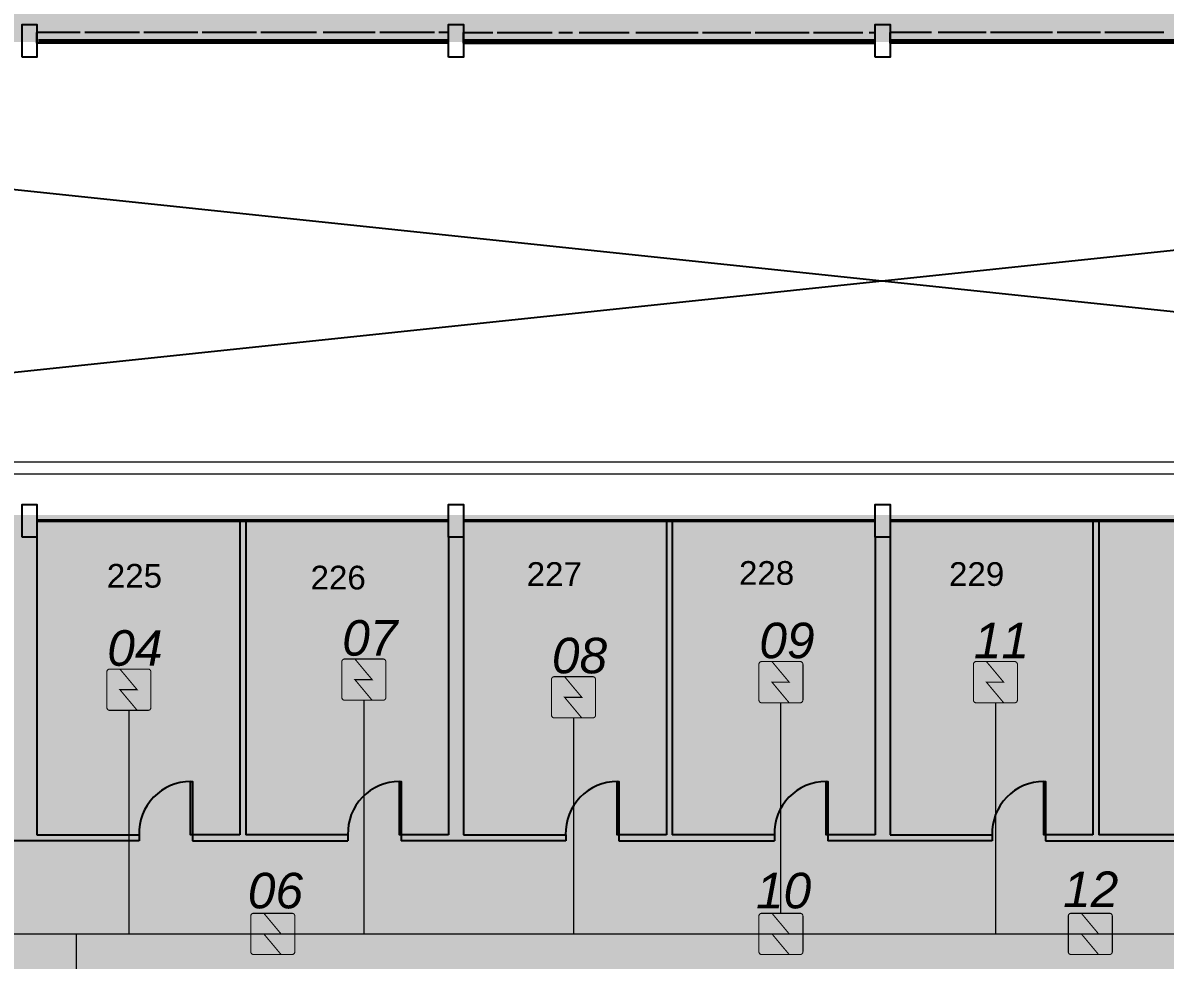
# Model space of a CAD drawing. Header units: metres. Extents: x -331 to 2982, y 362 to 2539.
# Drawn here: x 794.6 to 813.88, y 1888.31 to 1904.12 of the extents above; entities that cross this region are included whole.
import ezdxf
from ezdxf.enums import TextEntityAlignment as Align

# ---------------------------------------------------------------- set-up
doc = ezdxf.new("R2010")
doc.units = ezdxf.units.M
doc.layers.add('_corredores', color=251, linetype='Continuous', plot=False)
doc.layers.add('_salas', color=251, linetype='Continuous', plot=False)
for name, color, linetype in [('ALV', 251, 'Continuous'), ('CX', 251, 'Continuous'), ('Det', 251, 'Continuous'), ('DET. FUMAÇA', 1, 'Continuous'), ('Det_Vigas', 251, 'Continuous'), ('Div', 251, 'Continuous'), ('Est', 251, 'Continuous'), ('SALAS NOVAS', 7, 'Continuous'), ('vid', 251, 'Continuous')]:
    doc.layers.add(name, color=color, linetype=linetype)
doc.styles.add('DESTAQUE', font='arial.ttf', dxfattribs={"height": 0.4})
doc.styles.add('X3G_ENTITY_1416BA0A', font='arial.ttf', dxfattribs={"height": 0.6})
doc.styles.add('X3G_ENTITY_1416BA14', font='arial.ttf', dxfattribs={"height": 0.6})
doc.styles.add('X3G_ENTITY_1416BA1E', font='arial.ttf', dxfattribs={"height": 0.6})
doc.styles.add('X3G_ENTITY_1416BA5D', font='arial.ttf', dxfattribs={"height": 0.6})
doc.styles.add('X3G_ENTITY_1416BA67', font='arial.ttf', dxfattribs={"height": 0.6})
doc.styles.add('X3G_ENTITY_1416BA71', font='arial.ttf', dxfattribs={"height": 0.6})
doc.styles.add('X3G_ENTITY_1416BA7B', font='arial.ttf', dxfattribs={"height": 0.6})
doc.styles.add('X3G_ENTITY_1416BA85', font='arial.ttf', dxfattribs={"height": 0.6})

# ---------------------------------------------------------------- blocks, each defined once
blk = doc.blocks.new('Detector de fumaça')
at = {"layer": 'DET. FUMAÇA', "linetype": 'Continuous', "lineweight": 15, "const_width": 0.0187}
blk.add_lwpolyline([(774.599, 539.816), (775.249, 539.816, -0.414214), (775.296, 539.769), (775.296, 539.167, -0.414214), (775.249, 539.12), (774.599, 539.12, -0.414214), (774.553, 539.167), (774.553, 539.769, -0.414214)], format="xyb", close=True, dxfattribs=at)
blk.add_lwpolyline([(774.773, 539.816), (775.064, 539.468), (774.773, 539.468), (775.064, 539.12)], dxfattribs=at)

msp = doc.modelspace()

# ---------------------------------------------------------------- hatches: boundary and pattern name
at = {"layer": '_corredores', "transparency": 33554508}
h = msp.add_hatch(color=256, dxfattribs=at)
h.dxf.hatch_style = 1
h.paths.add_polyline_path([(851.609, 1924.544), (870.379, 1924.544), (870.379, 1926.38), (870.189, 1926.38), (870.189, 1926.577), (870.003, 1926.764), (866.304, 1926.765), (866.288, 1926.731), (866.184, 1926.814), (865.422, 1927.574), (863.994, 1927.574), (862.566, 1927.574), (861.756, 1926.765), (861.72, 1926.765), (861.716, 1926.764), (861.703, 1926.763), (861.685, 1926.763), (858.091, 1926.765), (857.744, 1926.418), (857.397, 1926.765), (853.804, 1926.765), (853.788, 1926.731), (853.684, 1926.814), (852.922, 1927.574), (851.494, 1927.574), (849.748, 1927.574), (849.748, 1926.814), (849.608, 1926.814), (849.608, 1929.894), (841.234, 1929.894), (841.234, 1928.054), (840.474, 1928.054), (840.474, 1927.096), (840.756, 1926.814), (840.374, 1926.432), (840.042, 1926.765), (836.434, 1926.765), (836.419, 1926.731), (836.314, 1926.814), (835.553, 1927.574), (834.124, 1927.574), (832.696, 1927.574), (831.886, 1926.765), (831.85, 1926.765), (831.847, 1926.764), (831.833, 1926.763), (831.815, 1926.763), (828.221, 1926.765), (827.874, 1926.418), (827.528, 1926.765), (823.934, 1926.765), (823.918, 1926.731), (823.814, 1926.814), (823.052, 1927.574), (821.624, 1927.574), (820.195, 1927.574), (819.385, 1926.765), (819.35, 1926.765), (819.346, 1926.764), (819.333, 1926.763), (819.315, 1926.763), (815.721, 1926.765), (815.374, 1926.418), (815.027, 1926.765), (811.434, 1926.765), (811.418, 1926.731), (811.314, 1926.814), (810.552, 1927.574), (809.124, 1927.574), (807.695, 1927.574), (806.886, 1926.765), (806.85, 1926.765), (806.846, 1926.764), (806.833, 1926.763), (806.815, 1926.763), (803.221, 1926.765), (802.874, 1926.418), (802.527, 1926.765), (798.934, 1926.765), (798.918, 1926.731), (798.814, 1926.814), (798.052, 1927.574), (796.624, 1927.574), (795.195, 1927.574), (794.386, 1926.765), (794.35, 1926.765), (794.346, 1926.764), (794.333, 1926.763), (794.315, 1926.763), (790.721, 1926.765), (790.374, 1926.418), (790.027, 1926.765), (786.434, 1926.765), (786.418, 1926.731), (786.314, 1926.814), (785.552, 1927.574), (784.124, 1927.574), (782.696, 1927.574), (781.886, 1926.765), (781.85, 1926.765), (781.846, 1926.764), (781.833, 1926.763), (781.815, 1926.763), (778.221, 1926.765), (777.874, 1926.418), (777.527, 1926.765), (773.934, 1926.765), (773.918, 1926.731), (773.814, 1926.814), (773.052, 1927.574), (771.624, 1927.574), (770.196, 1927.574), (769.386, 1926.765), (769.35, 1926.765), (769.347, 1926.764), (769.333, 1926.763), (769.315, 1926.763), (765.615, 1926.764), (765.429, 1926.577), (765.429, 1926.38), (765.239, 1926.38), (765.239, 1924.544), (770.084, 1924.544), (770.084, 1914.631), (770.394, 1914.631), (770.394, 1905.511), (765.009, 1905.511), (765.009, 1910.811), (763.809, 1910.811), (763.809, 1905.511), (755.909, 1905.511), (755.909, 1910.811), (754.809, 1910.811), (754.809, 1905.511), (746.059, 1905.511), (746.059, 1901.896), (748.429, 1901.896), (748.429, 1903.596), (748.029, 1903.596), (748.029, 1903.796), (754.454, 1903.796), (754.454, 1903.596), (754.129, 1903.596), (754.129, 1901.896), (754.454, 1901.896), (754.454, 1901.696), (754.454, 1901.171), (757.954, 1901.171), (757.954, 1903.571), (757.954, 1903.771), (768.009, 1903.771), (768.009, 1903.751), (768.814, 1903.751), (768.814, 1895.791), (767.984, 1895.791), (767.984, 1895.771), (762.344, 1895.771), (761.069, 1895.771), (761.069, 1893.046), (754.154, 1893.046), (752.479, 1893.046), (752.479, 1860.521), (752.479, 1859.096), (752.479, 1857.621), (754.079, 1857.621), (754.079, 1860.546), (753.904, 1860.546), (753.904, 1863.421), (754.169, 1863.421), (754.169, 1887.631), (760.804, 1887.631), (760.804, 1887.721), (768.909, 1887.721), (770.309, 1887.721), (771.909, 1887.721), (773.009, 1887.721), (775.859, 1887.721), (775.859, 1886.621), (777.159, 1886.621), (777.159, 1887.721), (788.759, 1887.721), (788.759, 1886.621), (790.059, 1886.621), (790.059, 1887.721), (802.309, 1887.721), (804.009, 1887.721), (844.959, 1887.721), (844.959, 1887.896), (845.259, 1887.896), (845.259, 1887.543), (845.259, 1863.221), (807.109, 1863.221), (807.109, 1860.671), (807.109, 1860.571), (806.556, 1860.571), (806.556, 1858.751), (806.556, 1855.871), (806.556, 1855.143), (807.956, 1855.143), (807.956, 1857.121), (809.134, 1857.121), (809.134, 1860.671), (845.259, 1860.671), (845.259, 1855.977), (846.384, 1855.977), (846.384, 1856.871), (846.034, 1856.871), (846.034, 1856.971), (846.434, 1856.971), (846.434, 1860.671), (849.184, 1860.671), (849.184, 1856.971), (849.584, 1856.971), (849.584, 1856.871), (849.234, 1856.871), (849.234, 1855.977), (850.459, 1855.977), (850.459, 1860.671), (859.459, 1860.671), (859.459, 1863.221), (849.559, 1863.221), (849.559, 1888.221), (849.659, 1888.221), (849.659, 1887.721), (854.289, 1887.721), (854.289, 1895.621), (859.259, 1895.621), (859.259, 1905.521), (857.359, 1905.521), (857.359, 1905.621), (858.034, 1905.621), (858.034, 1908.221), (853.709, 1908.221), (853.709, 1908.184), (853.609, 1908.184), (853.609, 1910.121), (850.859, 1910.121), (850.86, 1912.861), (849.659, 1912.861), (849.659, 1908.921), (852.409, 1908.921), (852.409, 1903.771), (852.409, 1895.701), (852.409, 1890.371), (849.559, 1890.371), (849.559, 1908.921), (849.559, 1912.961), (852.259, 1912.961), (852.259, 1914.631), (851.609, 1914.631)])
h.paths.add_polyline_path([(845.929, 1914.631), (846.006, 1914.631), (846.006, 1905.511), (844.999, 1905.511), (844.999, 1909.911), (845.009, 1910.811), (843.809, 1910.811), (843.809, 1905.511), (835.009, 1905.511), (835.009, 1910.811), (833.809, 1910.811), (833.809, 1905.511), (825.009, 1905.511), (825.009, 1910.811), (823.809, 1910.811), (823.809, 1905.511), (815.009, 1905.511), (815.009, 1910.811), (813.809, 1910.811), (813.809, 1905.511), (805.009, 1905.511), (805.009, 1910.811), (803.809, 1910.811), (803.809, 1905.511), (795.009, 1905.511), (795.009, 1910.811), (793.809, 1910.811), (793.809, 1905.511), (785.009, 1905.511), (785.009, 1910.811), (783.809, 1910.811), (783.809, 1905.511), (775.009, 1905.511), (775.009, 1910.811), (773.979, 1910.811), (773.979, 1905.511), (773.194, 1905.511), (773.194, 1914.631), (773.124, 1914.631), (773.124, 1920.111), (775.144, 1920.111), (775.144, 1921.611), (775.124, 1921.611), (775.124, 1922.031), (773.624, 1922.031), (773.624, 1921.611), (773.164, 1921.611), (773.164, 1924.544), (845.929, 1924.543), (845.929, 1921.611), (845.469, 1921.611), (845.469, 1922.031), (843.969, 1922.031), (843.969, 1921.611), (843.949, 1920.111), (845.929, 1920.111)], flags=16)
h.paths.add_polyline_path([(851.494, 1926.432), (851.112, 1926.814), (851.494, 1927.196), (851.876, 1926.814)], flags=16)
h.paths.add_polyline_path([(845.244, 1926.432), (844.862, 1926.814), (845.244, 1927.196), (845.626, 1926.814)], flags=16)
h.paths.add_polyline_path([(845.119, 1903.801), (845.119, 1895.821), (845.259, 1895.821), (845.259, 1890.321), (839.659, 1890.321), (775.859, 1890.321), (772.984, 1890.321), (772.984, 1895.791), (771.754, 1895.791), (771.754, 1903.746), (773.099, 1903.746), (773.099, 1903.801)], flags=16)
h.paths.add_polyline_path([(834.506, 1926.814), (834.124, 1926.432), (833.742, 1926.814), (834.124, 1927.196)], flags=16)
h.paths.add_polyline_path([(863.612, 1926.814), (863.994, 1927.196), (864.376, 1926.814), (863.994, 1926.432)], flags=16)
h.paths.add_polyline_path([(845.259, 1895.821), (845.259, 1890.321), (839.659, 1890.321), (775.859, 1890.321), (772.984, 1890.321), (772.984, 1895.821), (775.859, 1895.821), (839.659, 1895.821)], flags=0)
h.paths.add_polyline_path([(822.006, 1926.814), (821.624, 1926.432), (821.242, 1926.814), (821.624, 1927.196)], flags=16)
h.paths.add_polyline_path([(809.506, 1926.814), (809.124, 1926.432), (808.742, 1926.814), (809.124, 1927.196)], flags=16)
h.paths.add_polyline_path([(797.006, 1926.814), (796.624, 1926.432), (796.242, 1926.814), (796.624, 1927.196)], flags=16)
h.paths.add_polyline_path([(784.506, 1926.814), (784.124, 1926.432), (783.742, 1926.814), (784.124, 1927.196)], flags=16)
h.paths.add_polyline_path([(772.006, 1926.814), (771.624, 1926.432), (771.242, 1926.814), (771.624, 1927.196)], flags=16)
edge = h.paths.add_edge_path(flags=16)
edge.add_line((767.555, 1893.924), (767.408, 1893.821))
edge.add_line((767.408, 1893.821), (767.203, 1894.065))
edge.add_line((767.203, 1894.065), (766.309, 1893.171))
edge.add_arc((765.909, 1892.771), 0.565, -45, 45, ccw=False)
edge.add_line((766.309, 1892.372), (767.203, 1891.477))
edge.add_line((767.203, 1891.477), (767.408, 1891.721))
edge.add_line((767.408, 1891.721), (767.555, 1891.618))
edge.add_arc((765.909, 1892.771), 2.01, 35, 325, ccw=False)
at = {"layer": '_salas', "transparency": 33554559}
h = msp.add_hatch(color=256, dxfattribs=at)
h.dxf.hatch_style = 1
h.paths.add_polyline_path([(839.659, 1890.321), (839.659, 1895.821), (775.859, 1895.821), (775.859, 1890.321)])

# ---------------------------------------------------------------- linework, layer by layer
at = {"layer": 'ALV', "color": 251}
for p, q in [((798.259, 1895.711), (798.259, 1890.421)), ((798.359, 1895.711), (798.359, 1890.421)), ((805.459, 1895.711), (805.459, 1890.421)), ((805.559, 1895.711), (805.559, 1890.421)), ((812.659, 1895.711), (812.659, 1890.421)), ((812.759, 1895.711), (812.759, 1890.421)), ((794.834, 1895.446), (794.834, 1890.421)), ((801.784, 1895.446), (801.784, 1890.421)), ((802.034, 1895.446), (802.034, 1890.421)), ((808.984, 1895.446), (808.984, 1890.421)), ((809.234, 1895.446), (809.234, 1890.421)), ((794.834, 1890.421), (796.559, 1890.421)), ((796.559, 1890.421), (796.559, 1890.321)), ((798.259, 1890.421), (797.459, 1890.421)), ((797.459, 1890.421), (797.459, 1890.321)), ((800.084, 1890.421), (798.359, 1890.421)), ((800.084, 1890.421), (800.084, 1890.321)), ((801.784, 1890.421), (800.984, 1890.421)), ((800.984, 1890.421), (800.984, 1890.321)), ((802.034, 1890.421), (803.759, 1890.421)), ((803.759, 1890.421), (803.759, 1890.321)), ((805.459, 1890.421), (804.659, 1890.421)), ((804.659, 1890.421), (804.659, 1890.321)), ((807.284, 1890.421), (805.559, 1890.421)), ((807.284, 1890.421), (807.284, 1890.321)), ((808.984, 1890.421), (808.184, 1890.421)), ((808.184, 1890.421), (808.184, 1890.321)), ((809.234, 1890.421), (810.959, 1890.421)), ((810.959, 1890.421), (810.959, 1890.321)), ((811.859, 1890.421), (811.859, 1890.321)), ((812.659, 1890.421), (811.859, 1890.421)), ((814.484, 1890.421), (812.759, 1890.421)), ((796.559, 1890.321), (793.784, 1890.321)), ((797.459, 1890.321), (800.084, 1890.321)), ((803.759, 1890.321), (800.984, 1890.321)), ((804.659, 1890.321), (807.284, 1890.321)), ((810.959, 1890.321), (808.184, 1890.321)), ((811.859, 1890.321), (814.484, 1890.321))]:
    msp.add_line(p, q, dxfattribs=at)
at = {"layer": 'CX', "color": 251, "ltscale": 8}
for points in [[(797.459, 1890.421), (797.429, 1890.421), (797.429, 1891.321), (797.459, 1891.321)], [(800.984, 1890.421), (800.954, 1890.421), (800.954, 1891.321), (800.984, 1891.321)], [(804.659, 1890.421), (804.629, 1890.421), (804.629, 1891.321), (804.659, 1891.321)], [(808.184, 1890.421), (808.154, 1890.421), (808.154, 1891.321), (808.184, 1891.321)], [(811.859, 1890.421), (811.829, 1890.421), (811.829, 1891.321), (811.859, 1891.321)]]:
    msp.add_lwpolyline(points, close=True, dxfattribs=at)
for centre in [(797.429, 1890.451), (800.954, 1890.451), (804.629, 1890.451), (808.154, 1890.451), (811.829, 1890.451)]:
    msp.add_arc(centre, 0.871, 90, 181.942, dxfattribs=at)
at = {"layer": 'Det', "color": 251}
for p, q in [((773.234, 1903.546), (844.959, 1895.996)), ((773.234, 1895.996), (844.959, 1903.546))]:
    msp.add_line(p, q, dxfattribs=at)
at = {"layer": 'Det_Vigas', "color": 251}
for p, q in [((795.565, 1903.961), (794.834, 1903.961)), ((794.834, 1903.781), (794.834, 1903.961)), ((796.563, 1903.961), (795.64, 1903.961)), ((797.55, 1903.961), (796.638, 1903.961)), ((798.538, 1903.961), (797.625, 1903.961)), ((799.554, 1903.961), (798.613, 1903.961)), ((800.545, 1903.961), (799.664, 1903.961)), ((801.543, 1903.961), (800.62, 1903.961)), ((801.784, 1903.961), (801.618, 1903.961)), ((801.784, 1903.781), (801.784, 1903.961)), ((802.034, 1903.961), (802.53, 1903.961)), ((802.034, 1903.781), (802.034, 1903.961)), ((802.605, 1903.961), (803.533, 1903.961)), ((803.643, 1903.961), (803.875, 1903.961)), ((803.985, 1903.961), (804.833, 1903.961)), ((804.943, 1903.961), (805.994, 1903.961)), ((806.069, 1903.961), (806.882, 1903.961)), ((806.957, 1903.961), (807.869, 1903.961)), ((807.944, 1903.961), (808.774, 1903.961)), ((808.884, 1903.961), (808.984, 1903.961)), ((808.984, 1903.781), (808.984, 1903.961)), ((809.934, 1903.961), (809.234, 1903.961)), ((809.234, 1903.781), (809.234, 1903.961)), ((810.857, 1903.961), (810.044, 1903.961)), ((811.979, 1903.961), (810.932, 1903.961)), ((812.784, 1903.961), (812.054, 1903.961)), ((813.854, 1903.961), (812.859, 1903.961)), ((801.784, 1903.781), (794.834, 1903.781)), ((802.034, 1903.781), (808.984, 1903.781)), ((816.184, 1903.781), (809.234, 1903.781))]:
    msp.add_line(p, q, dxfattribs=at)
at = {"layer": 'Div', "color": 230, "linetype": 'Continuous', "lineweight": 0}
for p, q in [((787.641, 1896.715), (871.689, 1896.715)), ((787.641, 1896.515), (871.641, 1896.515))]:
    msp.add_line(p, q, dxfattribs=at)
at = {"layer": 'Div', "color": 150, "linetype": 'Continuous', "lineweight": 0}
for p, q in [((800.352, 1892.693), (800.352, 1888.75)), ((796.386, 1892.523), (796.386, 1888.75)), ((807.392, 1889.098), (807.392, 1892.651)), ((811.012, 1892.651), (811.012, 1888.75)), ((803.891, 1892.395), (803.891, 1888.75)), ((791.209, 1888.75), (855.745, 1888.75)), ((795.503, 1886.037), (795.503, 1888.75))]:
    msp.add_line(p, q, dxfattribs=at)
at = {"layer": 'Est', "color": 251}
for points in [[(794.584, 1903.546), (794.584, 1904.096), (794.834, 1904.096), (794.834, 1903.546)], [(801.784, 1903.546), (801.784, 1904.096), (802.034, 1904.096), (802.034, 1903.546)], [(808.984, 1903.546), (808.984, 1904.096), (809.234, 1904.096), (809.234, 1903.546)], [(794.584, 1895.446), (794.584, 1895.996), (794.834, 1895.996), (794.834, 1895.446)], [(801.784, 1895.446), (801.784, 1895.996), (802.034, 1895.996), (802.034, 1895.446)], [(808.984, 1895.446), (808.984, 1895.996), (809.234, 1895.996), (809.234, 1895.446)]]:
    msp.add_lwpolyline(points, close=True, dxfattribs=at)
at = {"layer": 'vid', "color": 251, "linetype": 'ByBlock'}
for p, q in [((801.784, 1903.831), (794.859, 1903.831)), ((801.784, 1903.811), (794.859, 1903.811)), ((808.984, 1903.831), (802.059, 1903.831)), ((808.984, 1903.811), (802.059, 1903.811)), ((816.184, 1903.831), (809.259, 1903.831)), ((816.184, 1903.811), (809.259, 1903.811)), ((801.784, 1895.731), (794.834, 1895.731)), ((801.784, 1895.711), (794.834, 1895.711)), ((808.984, 1895.731), (802.034, 1895.731)), ((808.984, 1895.711), (802.034, 1895.711)), ((816.184, 1895.731), (809.234, 1895.731)), ((816.184, 1895.711), (809.234, 1895.711))]:
    msp.add_line(p, q, dxfattribs=at)

# ---------------------------------------------------------------- block references
at = {"layer": 'DET. FUMAÇA', "linetype": 'Continuous', "lineweight": 0}
for p in [(25.428, 1353.573), (32.468, 1353.53), (36.088, 1353.53), (21.462, 1353.403), (28.967, 1353.275), (23.891, 1349.282), (32.468, 1349.282), (37.69, 1349.282)]:
    msp.add_blockref('Detector de fumaça', p, dxfattribs=at)

# ---------------------------------------------------------------- texts
at = {"layer": 'Div', "color": 5, "linetype": 'Continuous', "lineweight": 0, "true_color": 0x0000ff, "char_height": 0.6, "attachment_point": 1}
for s, insert, style in [('{\\fArial|b0|i1|c0|p34;07}', (799.988, 1894.045), 'X3G_ENTITY_1416BA67'), ('{\\fArial|b0|i1|c0|p34;09}', (807.028, 1894.002), 'X3G_ENTITY_1416BA7B'), ('{\\fArial|b0|i1|c0|p34;11}', (810.648, 1894.002), 'X3G_ENTITY_1416BA85'), ('{\\fArial|b0|i1|c0|p34;04}', (796.022, 1893.875), 'X3G_ENTITY_1416BA5D'), ('{\\fArial|b0|i1|c0|p34;08}', (803.527, 1893.747), 'X3G_ENTITY_1416BA71'), ('{\\fArial|b0|i1|c0|p34;06}', (798.394, 1889.781), 'X3G_ENTITY_1416BA1E'), ('{\\fArial|b0|i1|c0|p34;10}', (806.971, 1889.781), 'X3G_ENTITY_1416BA14'), ('{\\fArial|b0|i1|c0|p34;12}', (812.155, 1889.803), 'X3G_ENTITY_1416BA0A')]:
    msp.add_mtext_dynamic_manual_height_columns(s, width=13.3188, gutter_width=2.5, heights=[0], dxfattribs=dict(at, insert=insert, style=style))
at = {"layer": 'SALAS NOVAS', "color": 251, "linetype": 'ByBlock', "style": 'DESTAQUE'}
for s, p in [('225', (796.48, 1894.593)), ('226', (799.919, 1894.563)), ('227', (803.567, 1894.623)), ('228', (807.151, 1894.641)), ('229', (810.696, 1894.623))]:
    msp.add_text(s, height=0.4, dxfattribs=at).set_placement(p, align=Align.CENTER)

doc.saveas('drawing.dxf')
